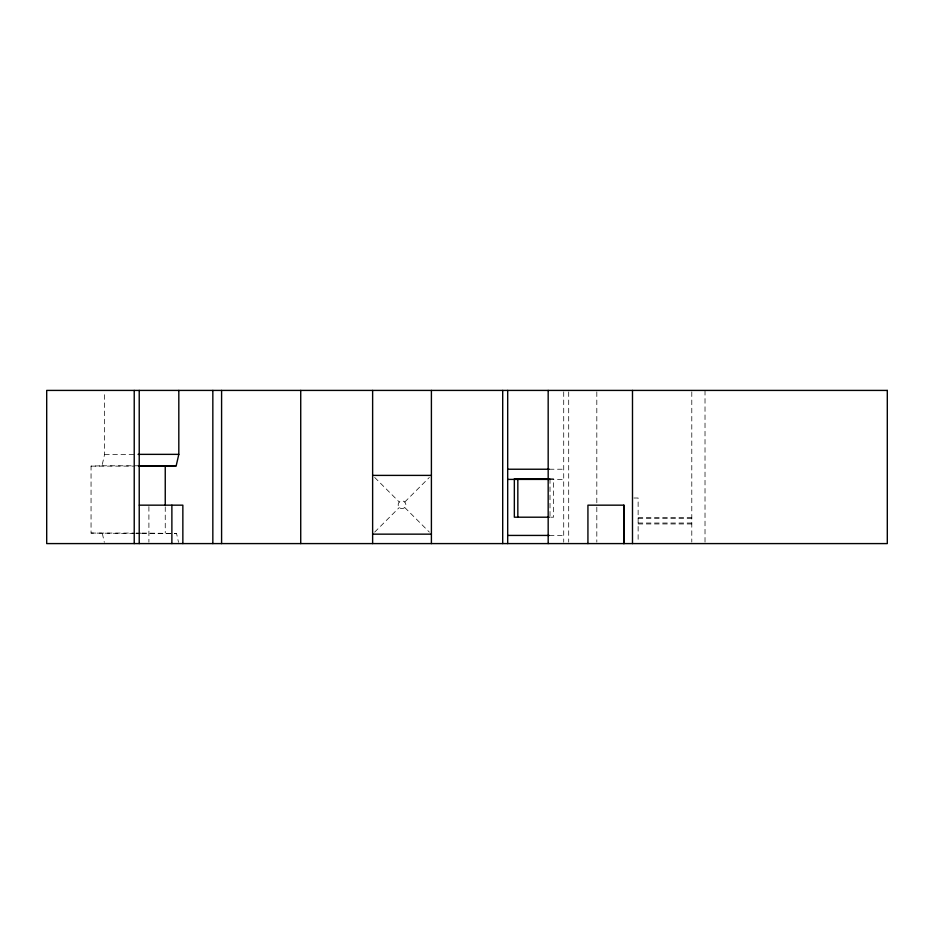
<?xml version="1.0" encoding="UTF-8"?>
<svg xmlns="http://www.w3.org/2000/svg" width="934" height="934" viewBox="0 0 934 934"><rect width="100%" height="100%" fill="white"/><g stroke="black" fill="none" stroke-linecap="round" stroke-linejoin="round"><path stroke-width="0.7" stroke-dasharray="4.67 3.5" d="M134.356 533.477L91.053 533.069L91.053 466.124L101.993 465.786L104.608 454.356L104.608 391.871M374.674 532.111L399.285 507.512M404.749 502.037L429.348 477.437M104.608 454.356L136.621 454.356M101.993 465.786L138.36 465.786M91.053 466.124L134.694 466.124M549.344 469.23L563.716 469.23M549.239 478.78L553.512 478.78L553.512 517.202L549.239 517.202M549.344 479.399L563.716 479.399M633.906 498.009L638.132 498.009L638.132 542.21M638.132 517.634L691.79 517.634M638.132 518.557L691.79 518.557M638.132 523.028L691.79 523.028M638.132 523.951L691.79 523.951M91.053 533.069L134.694 533.069M136.154 533.069L140.52 533.069M141.968 533.069L176.549 533.477L178.522 542.315M135.804 533.477L140.17 533.477M141.629 533.477L176.549 533.477M549.344 535.427L563.716 535.427M374.674 477.437L399.285 502.037M404.749 507.512L429.348 532.111M102.343 533.477L104.328 542.315M705.018 390.412L705.018 542.129M691.79 391.871L691.79 542.129M596.814 391.871L596.814 505.656M596.814 507.115L596.814 542.129M568.701 391.871L568.701 542.129M563.716 391.848L563.716 542.222M550.009 478.78L550.009 517.202M165.248 506.87L165.248 533.069M148.903 506.59L148.903 542.164M400.079 508.119A3.864 3.864 0 0 0 405.881 504.78A3.864 3.864 0 0 0 400.079 501.43A3.864 3.864 0 0 0 400.079 508.119"/><path stroke-width="1.4" d="M139.061 466.124L176.187 465.786L178.814 454.356L178.814 390.412M138.069 454.356L178.814 454.356M138.36 465.786L176.187 465.786M507.687 469.23L549.344 469.23M372.631 475.394L431.403 475.394M549.239 478.78L514.342 478.78L514.342 517.202L549.32 517.202M507.687 479.399L549.344 479.399M139.306 505.166L182.854 505.166L182.854 543.588M372.631 534.155L431.403 534.155M507.687 535.427L549.344 535.427M632.493 390.412L632.493 543.588M624.017 543.588L624.017 505.166L587.93 505.166L587.93 543.588M623.795 505.166L623.795 543.588M548.176 390.412L548.176 543.588M517.833 478.78L517.833 517.202M507.687 390.412L507.687 543.588M502.702 390.412L502.702 543.588M431.403 390.412L431.403 543.588M372.631 390.412L372.631 543.588M300.725 390.412L300.725 543.588M221.591 390.412L221.591 543.588M212.835 390.412L212.835 543.588M171.879 505.166L171.879 543.588M165.248 466.124L165.248 505.411M139.224 390.412L139.224 543.588M134.227 390.412L134.227 543.588M887.3 390.412L46.7 390.412L46.7 543.588L887.3 543.588L887.3 390.412"/></g></svg>
